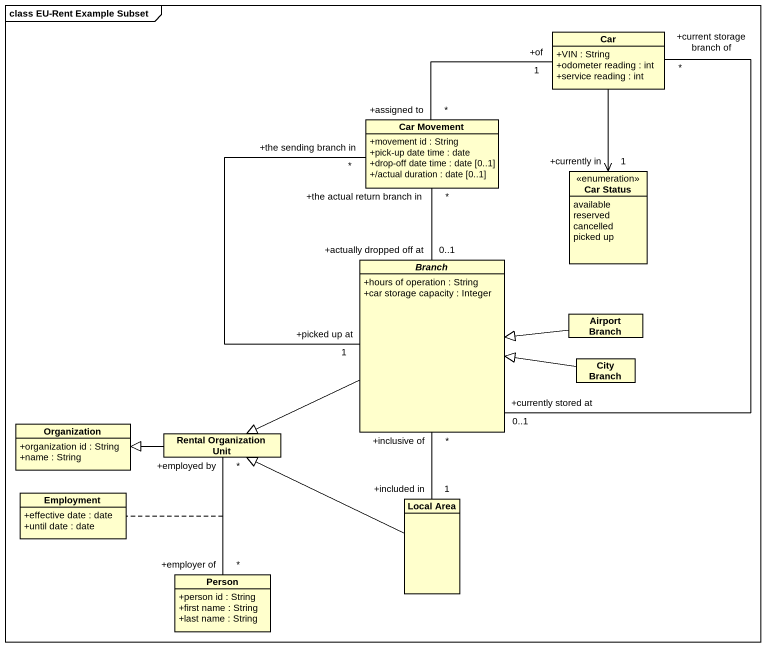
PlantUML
@startuml
mainframe class EU-Rent Example Subset
hide circle
hide empty members
skinparam classAttributeIconSize 0
class Car {
  +VIN : String
  +odometer reading : int
  +service reading : int
}
class "Car Movement" as Car_Movement {
  +movement id : String
  +pick-up date time : date
  +drop-off date time : date [0..1]
  +/actual duration : date [0..1]
}
enum "Car Status" as Car_Status {
  available
  reserved
  cancelled
  picked up
}
abstract class Branch {
  +hours of operation : String
  +car storage capacity : Integer
}
class "Airport Branch" as Airport_Branch
class "City Branch" as City_Branch
class Organization {
  +organization id : String
  +name : String
}
class "Rental Organization Unit" as Rental_Organization_Unit
class Employment {
  +effective date : date
  +until date : date
}
class "Local Area" as Local_Area
class "Person" as Person_ {
  +person id : String
  +first name : String
  +last name : String
}
Car "+of\n1" -left- "+assigned to\n*" Car_Movement
Car "+current storage branch of\n*" -- "+currently stored at\n0..1" Branch
Car_Movement "+the sending branch in\n*" -- "+picked up at\n1" Branch
Car_Movement "+the actual return branch in\n*" -- "+actually dropped off at\n0..1" Branch
Car_Status "+currently in\n1" <-up- Car
Branch -left-|> Rental_Organization_Unit
Airport_Branch -left-|> Branch
City_Branch -left-|> Branch
Rental_Organization_Unit -left-|> Organization
Rental_Organization_Unit "+employed by\n*" -- "+employer of\n*" Person_
(Rental_Organization_Unit, Person_) .. Employment
Local_Area "+included in\n1" -up- "+inclusive of\n*" Branch
Local_Area -left-|> Rental_Organization_Unit
@enduml
